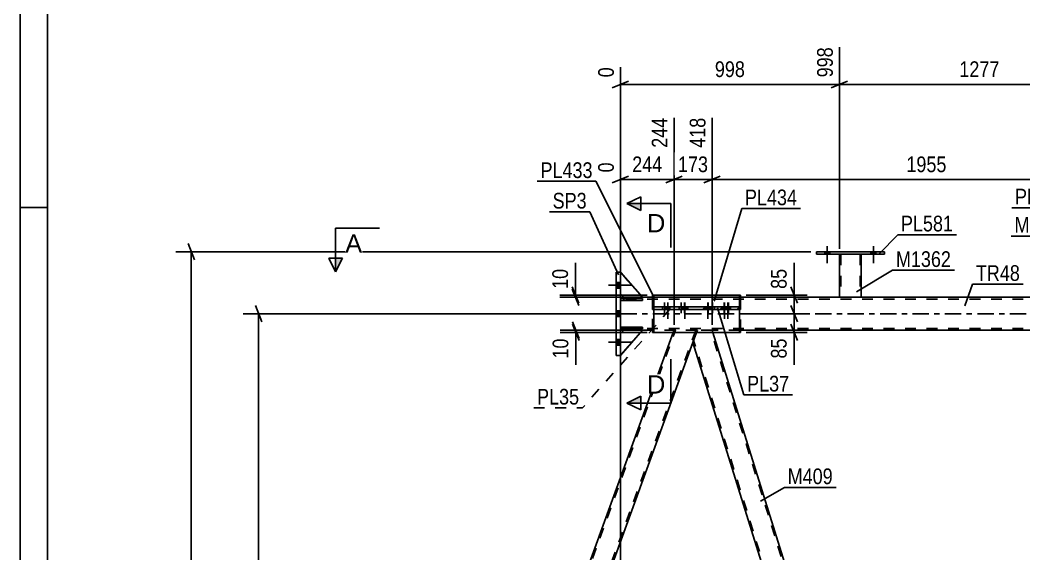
# Model space of a CAD drawing. Header units: millimetres. Extents: x -129 to 712, y -428 to 166.
# Drawn here: x -129.1 to 54, y -43.8 to 53.6 of the extents above; entities that cross this region are included whole.
import ezdxf

# ---------------------------------------------------------------- set-up
doc = ezdxf.new("R2010")
doc.units = ezdxf.units.MM
doc.linetypes.add('DXK_LINE_DOT2', pattern=[3.9198, 1.9599, -1.9599])
doc.linetypes.add('DXK_LINE_DOT3', pattern=[5.9187, 2.979, -0.9799, 0.9799, -0.9799])
doc.styles.add('Arial', font='ARIAL.TTF', dxfattribs={"height": 0.2})
doc.styles.add('Arial Narrow', font='ARIALN.TTF', dxfattribs={"height": 0.2})

# ---------------------------------------------------------------- blocks, each defined once
blk = doc.blocks.new('Unknown-232816670-1133')
at = {"color": 5, "linetype": 'Continuous'}
for p, q in [((-129.06, 166.41), (-129.06, -427.59)), ((-124.06, 161.41), (-124.06, -422.59)), ((-124.06, 19.41), (-129.06, 19.41))]:
    blk.add_line(p, q, dxfattribs=at)
blk = doc.blocks.new('Bolt-232816670-5058 - 5056')
at = {"linetype": 'Continuous'}
for points in [[(-19.57, 4.68), (-19.57, 5.72), (-20.37, 5.72), (-20.37, 4.68)], [(-19.57, 4.68), (-19.57, 5.72), (-20.37, 5.72), (-20.37, 4.68)], [(-19.57, 4.68), (-19.57, 5.72), (-20.37, 5.72), (-20.37, 4.68)], [(-19.57, -0.52), (-19.57, 0.52), (-20.37, 0.52), (-20.37, -0.52)], [(-19.57, -0.52), (-19.57, 0.52), (-20.37, 0.52), (-20.37, -0.52)], [(-19.57, -5.72), (-19.57, -4.68), (-20.37, -4.68), (-20.37, -5.72)], [(-19.57, -5.72), (-19.57, -4.68), (-20.37, -4.68), (-20.37, -5.72)], [(-19.57, -5.72), (-19.57, -4.68), (-20.37, -4.68), (-20.37, -5.72)]]:
    blk.add_hatch(color=1, dxfattribs=at).paths.add_polyline_path(points)
at = {"color": 1, "linetype": 'Continuous'}
for p, q in [((-20.37, 5.72), (-19.57, 5.72)), ((-20.37, 5.72), (-19.57, 5.72)), ((-20.37, 5.72), (-19.57, 5.72)), ((-21.77, 5.2), (-17.57, 5.2)), ((-21.77, 5.2), (-17.57, 5.2)), ((-21.77, 5.2), (-17.57, 5.2)), ((-20.37, 4.68), (-19.57, 4.68)), ((-20.37, 4.68), (-19.57, 4.68)), ((-20.37, 4.68), (-19.57, 4.68)), ((-21.77, 0), (-17.57, 0)), ((-21.77, 0), (-17.57, 0)), ((-20.37, 0.52), (-19.57, 0.52)), ((-20.37, 0.52), (-19.57, 0.52)), ((-20.37, -0.52), (-19.57, -0.52)), ((-20.37, -0.52), (-19.57, -0.52)), ((-21.77, -5.2), (-17.57, -5.2)), ((-21.77, -5.2), (-17.57, -5.2)), ((-21.77, -5.2), (-17.57, -5.2)), ((-20.37, -4.68), (-19.57, -4.68)), ((-20.37, -4.68), (-19.57, -4.68)), ((-20.37, -4.68), (-19.57, -4.68)), ((-20.37, -5.72), (-19.57, -5.72)), ((-20.37, -5.72), (-19.57, -5.72)), ((-20.37, -5.72), (-19.57, -5.72))]:
    blk.add_line(p, q, dxfattribs=at)
blk = doc.blocks.new('Part-232816670-5231 - 5056')
at = {"color": 2, "linetype": 'Continuous'}
for p, q in [((-53.1, -122), (-9.93, -3.4)), ((-48.84, -122), (-6.35, -5.25))]:
    blk.add_line(p, q, dxfattribs=at)
at = {"color": 7, "linetype": 'DXK_LINE_DOT2'}
for p, q in [((-52.84, -122), (-9.53, -3)), ((-5.79, -3), (-49.1, -122)), ((-9.79, -3), (-9.93, -3.4)), ((-5.53, -3), (-9.79, -3)), ((-6.35, -5.25), (-5.53, -3)), ((-48.84, -122), (-53.1, -122))]:
    blk.add_line(p, q, dxfattribs=at)
blk = doc.blocks.new('Part-232816670-5150 - 5056')
at = {"color": 7, "linetype": 'DXK_LINE_DOT2'}
for p, q in [((-13.69, 1.24), (-13.69, 0.76)), ((2.34, 1.24), (-13.69, 1.24)), ((-13.69, 0.76), (2.34, 0.76)), ((-7.28, 0.76), (-7.28, 1.24)), ((-4.17, 0.76), (-4.17, 1.24)), ((2.34, 0.76), (2.34, 1.24))]:
    blk.add_line(p, q, dxfattribs=at)
blk = doc.blocks.new('Part-232816670-5219 - 5056')
at = {"color": 2, "linetype": 'Continuous'}
for p, q in [((-20.37, 7.6), (-19.57, 7.6)), ((-20.37, -7.6), (-20.37, 7.6)), ((-19.57, 7.6), (-19.57, -7.6)), ((-19.57, -7.6), (-20.37, -7.6))]:
    blk.add_line(p, q, dxfattribs=at)
blk = doc.blocks.new('Part-232816670-5122 - 5056')
at = {"color": 2, "linetype": 'Continuous'}
for p, q in [((-19.57, -3.6), (-18.97, -3)), ((-15.57, -3), (-19.57, -7.6)), ((-15.57, -3), (-18.97, -3))]:
    blk.add_line(p, q, dxfattribs=at)
at = {"color": 7, "linetype": 'DXK_LINE_DOT2'}
blk.add_line((-19.57, -7.6), (-19.57, -3.6), dxfattribs=at)
blk = doc.blocks.new('Part-232816670-5120 - 5056')
at = {"color": 2, "linetype": 'Continuous'}
for p, q in [((-15.57, 3), (-19.57, 7.6)), ((-19.57, 3.6), (-18.97, 3)), ((-18.97, 3), (-15.57, 3))]:
    blk.add_line(p, q, dxfattribs=at)
at = {"color": 7, "linetype": 'DXK_LINE_DOT2'}
blk.add_line((-19.57, 7.6), (-19.57, 3.6), dxfattribs=at)
blk = doc.blocks.new('Part-232816670-5121 - 5056')
at = {"color": 7, "linetype": 'DXK_LINE_DOT2'}
for p, q in [((-15.57, 3), (-19.57, 7.6)), ((-19.57, 7.6), (-19.57, 3.6)), ((-19.57, 3.6), (-18.97, 3)), ((-18.97, 3), (-15.57, 3))]:
    blk.add_line(p, q, dxfattribs=at)
blk = doc.blocks.new('Part-232816670-5123 - 5056')
at = {"color": 7, "linetype": 'DXK_LINE_DOT2'}
for p, q in [((-19.57, -3.6), (-18.97, -3)), ((-15.57, -3), (-19.57, -7.6)), ((-19.57, -7.6), (-19.57, -3.6)), ((-18.97, -3), (-15.57, -3))]:
    blk.add_line(p, q, dxfattribs=at)
blk = doc.blocks.new('Part-232816670-5188 - 5056')
at = {"color": 2, "linetype": 'Continuous'}
for p, q in [((-19.57, -2.44), (-15.57, -2.44)), ((-19.57, -2.76), (-19.57, -2.44)), ((-15.57, -2.76), (-19.57, -2.76)), ((-15.57, -2.44), (-15.57, -2.76))]:
    blk.add_line(p, q, dxfattribs=at)
at = {"color": 7, "linetype": 'DXK_LINE_DOT2'}
blk.add_line((-18.97, -2.76), (-18.97, -2.44), dxfattribs=at)
blk = doc.blocks.new('Part-232816670-5124 - 5056')
at = {"color": 7, "linetype": 'DXK_LINE_DOT2'}
for p, q in [((-15.57, -2.44), (-19.57, -2.44)), ((-19.57, -2.44), (-19.57, -2.76)), ((-19.57, -2.76), (-15.57, -2.76)), ((-18.97, -2.76), (-18.97, -2.44)), ((-15.57, -2.76), (-15.57, -2.44))]:
    blk.add_line(p, q, dxfattribs=at)
blk = doc.blocks.new('Part-232816670-5189 - 5056')
at = {"color": 2, "linetype": 'Continuous'}
for p, q in [((-19.57, 2.76), (-15.57, 2.76)), ((-19.57, 2.44), (-19.57, 2.76)), ((-15.57, 2.44), (-19.57, 2.44)), ((-15.57, 2.76), (-15.57, 2.44))]:
    blk.add_line(p, q, dxfattribs=at)
at = {"color": 7, "linetype": 'DXK_LINE_DOT2'}
blk.add_line((-18.97, 2.44), (-18.97, 2.76), dxfattribs=at)
blk = doc.blocks.new('Part-232816670-5125 - 5056')
at = {"color": 7, "linetype": 'DXK_LINE_DOT2'}
for p, q in [((-15.57, 2.76), (-19.57, 2.76)), ((-19.57, 2.76), (-19.57, 2.44)), ((-19.57, 2.44), (-15.57, 2.44)), ((-18.97, 2.76), (-18.97, 2.44)), ((-15.57, 2.44), (-15.57, 2.76))]:
    blk.add_line(p, q, dxfattribs=at)
blk = doc.blocks.new('Part-232816670-5165 - 5056')
at = {"linetype": 'Continuous'}
h = blk.add_hatch(dxfattribs=at)
h.set_pattern_fill('', scale=0.7, style=0, pattern_type=0)
h.set_pattern_definition([(45, (2.1818, 1.2402), (-1.57154, 1.57154), [])])
h.paths.add_polyline_path([(2.18, 0.76), (2.18, 1.24), (-13.47, 1.24), (-13.47, 0.76)])
at = {"color": 7, "linetype": 'DXK_LINE_DOT2'}
for p, q in [((-13.47, 0.76), (-13.47, 1.24)), ((-13.47, 1.24), (2.18, 1.24)), ((2.18, 0.76), (-13.47, 0.76)), ((2.18, 1.24), (2.18, 0.76))]:
    blk.add_line(p, q, dxfattribs=at)
at = {"color": 2, "linetype": 'Continuous'}
for p, q in [((-13.47, 0.76), (-13.47, 1.24)), ((2.18, 1.24), (-13.47, 1.24)), ((-13.47, 0.76), (2.18, 0.76)), ((2.18, 0.76), (2.18, 1.24))]:
    blk.add_line(p, q, dxfattribs=at)
blk = doc.blocks.new('Bolt-232816670-63820 - 5056')
at = {"linetype": 'Continuous'}
for points in [[(17.73, 10.84), (18.61, 10.84), (18.61, 11.32), (17.73, 11.32)], [(26.13, 10.84), (27.01, 10.84), (27.01, 11.32), (26.13, 11.32)]]:
    blk.add_hatch(color=1, dxfattribs=at).paths.add_polyline_path(points)
at = {"color": 1, "linetype": 'Continuous'}
for p, q in [((17.73, 11.32), (17.73, 10.84)), ((18.17, 12.32), (18.17, 9.2)), ((18.61, 11.32), (18.61, 10.84)), ((26.13, 11.32), (26.13, 10.84)), ((26.57, 12.32), (26.57, 9.2)), ((27.01, 11.32), (27.01, 10.84))]:
    blk.add_line(p, q, dxfattribs=at)
blk = doc.blocks.new('Part-232816670-5226 - 5056')
at = {"color": 2, "linetype": 'Continuous'}
for p, q in [((-5.68, -3.4), (-6.35, -5.25)), ((32.8, -117.4), (-2.74, -3.4)), ((28.61, -117.4), (-6.35, -5.25))]:
    blk.add_line(p, q, dxfattribs=at)
at = {"color": 7, "linetype": 'DXK_LINE_DOT2'}
for p, q in [((-5.53, -3), (-5.68, -3.4)), ((-2.86, -3), (-5.53, -3)), ((33.08, -119.12), (-3.11, -3)), ((-2.74, -3.4), (-2.86, -3)), ((30.29, -122), (-6.21, -4.88)), ((30.04, -122), (28.61, -117.4)), ((32.03, -122), (33.22, -118.75)), ((33.22, -118.75), (32.8, -117.4)), ((30.04, -122), (32.03, -122))]:
    blk.add_line(p, q, dxfattribs=at)
blk = doc.blocks.new('Part-232816670-5236 - 5056')
at = {"color": 7, "linetype": 'DXK_LINE_DOT2'}
for p, q in [((32.29, -122), (75.6, -3)), ((36.04, -122), (79.35, -3)), ((75.2, -3.4), (75.35, -3)), ((79.6, -3), (75.35, -3)), ((78.78, -5.25), (79.6, -3)), ((32.03, -122), (33.71, -117.4)), ((36.29, -122), (37.97, -117.4)), ((36.29, -122), (32.03, -122))]:
    blk.add_line(p, q, dxfattribs=at)
at = {"color": 2, "linetype": 'Continuous'}
for p, q in [((33.71, -117.4), (75.2, -3.4)), ((37.97, -117.4), (78.78, -5.25))]:
    blk.add_line(p, q, dxfattribs=at)
blk = doc.blocks.new('Part-232816670-5287 - 5056')
at = {"color": 2, "linetype": 'Continuous'}
for p, q in [((-13.69, 3.4), (-13.69, 3)), ((-13.47, 3.4), (-13.69, 3.4)), ((2.34, 3.4), (2.18, 3.4)), ((2.34, 3.4), (2.34, 3)), ((-13.69, -3.4), (-13.69, -3)), ((-13.47, -3.4), (-13.69, -3.4)), ((2.34, -3.4), (2.18, -3.4)), ((2.34, -3.4), (2.34, -3))]:
    blk.add_line(p, q, dxfattribs=at)
at = {"color": 7, "linetype": 'DXK_LINE_DOT2'}
for p, q in [((-13.69, 3), (-13.69, -3)), ((2.18, 3.4), (-13.47, 3.4)), ((2.34, -3), (2.34, 3)), ((2.18, -3.4), (-13.47, -3.4))]:
    blk.add_line(p, q, dxfattribs=at)
blk = doc.blocks.new('Part-232816670-5302 - 5056')
at = {"color": 2, "linetype": 'Continuous'}
for p, q in [((2.18, 3.4), (-13.47, 3.4)), ((-13.47, 3.4), (-13.47, 1.24)), ((2.18, 3.4), (2.18, 1.24)), ((-13.47, -3.4), (-13.47, 0.76)), ((2.18, 0.76), (2.18, -3.4)), ((2.18, -3.4), (-13.47, -3.4))]:
    blk.add_line(p, q, dxfattribs=at)
at = {"color": 7, "linetype": 'DXK_LINE_DOT2'}
for p, q in [((-13.47, 3.4), (-13.47, 0.76)), ((2.18, 0.76), (2.18, 3.4)), ((-13.47, 0.76), (-13.47, 1.24)), ((2.18, 0.76), (2.18, 1.24))]:
    blk.add_line(p, q, dxfattribs=at)
blk = doc.blocks.new('Part-232816670-5346 - 5056')
at = {"color": 2, "linetype": 'Continuous'}
for p, q in [((-18.97, 3), (-19.57, 3)), ((-13.47, 3), (-15.57, 3)), ((72.55, 3), (2.18, 3)), ((-18.97, -3), (-19.57, -3)), ((-13.47, -3), (-15.57, -3)), ((72.55, -3), (2.18, -3))]:
    blk.add_line(p, q, dxfattribs=at)
at = {"color": 7, "linetype": 'DXK_LINE_DOT2'}
for p, q in [((-19.57, 3), (-19.57, -3)), ((183.27, 2.68), (-19.57, 2.68)), ((-15.57, 3), (-18.97, 3)), ((-13.47, 3), (183.27, 3)), ((2.18, 3), (-13.47, 3)), ((183.27, -2.68), (-19.57, -2.68)), ((-15.57, -3), (-18.97, -3)), ((2.18, -3), (-13.47, -3))]:
    blk.add_line(p, q, dxfattribs=at)
at = {"color": 7, "linetype": 'DXK_LINE_DOT3'}
blk.add_line((-19.57, 0), (183.27, 0), dxfattribs=at)
blk = doc.blocks.new('Bolt-232816670-5407 - 5056')
at = {"linetype": 'Continuous'}
for points in [[(-10.55, 1.24), (-11.27, 1.24), (-11.27, 0.76), (-10.55, 0.76)], [(-7.46, 1.24), (-8.18, 1.24), (-8.18, 0.76), (-7.46, 0.76)]]:
    blk.add_hatch(color=1, dxfattribs=at).paths.add_polyline_path(points)
at = {"color": 1, "linetype": 'Continuous'}
for p, q in [((-10.91, 2.04), (-10.91, -0.96)), ((-7.82, 2.04), (-7.82, -0.96)), ((-11.27, 1.24), (-11.27, 0.76)), ((-10.55, 1.24), (-10.55, 0.76)), ((-8.18, 1.24), (-8.18, 0.76)), ((-7.46, 1.24), (-7.46, 0.76))]:
    blk.add_line(p, q, dxfattribs=at)
blk = doc.blocks.new('Bolt-232816670-5408 - 5056')
at = {"linetype": 'Continuous'}
for points in [[(-3.24, 1.24), (-3.96, 1.24), (-3.96, 0.76), (-3.24, 0.76)], [(-0.22, 1.24), (-0.94, 1.24), (-0.94, 0.76), (-0.22, 0.76)], [(0.38, 1.24), (-0.34, 1.24), (-0.34, 0.76), (0.38, 0.76)]]:
    blk.add_hatch(color=1, dxfattribs=at).paths.add_polyline_path(points)
at = {"color": 1, "linetype": 'Continuous'}
for p, q in [((-3.6, 2.04), (-3.6, -0.96)), ((-0.58, 2.04), (-0.58, -0.96)), ((0.02, 2.04), (0.02, -0.96)), ((-3.96, 1.24), (-3.96, 0.76)), ((-3.24, 1.24), (-3.24, 0.76)), ((-0.94, 1.24), (-0.94, 0.76)), ((-0.34, 1.24), (-0.34, 0.76)), ((-0.22, 1.24), (-0.22, 0.76)), ((0.38, 1.24), (0.38, 0.76))]:
    blk.add_line(p, q, dxfattribs=at)
blk = doc.blocks.new('Bolt-232816670-5445 - 5056')
at = {"color": 1, "linetype": 'DXK_LINE_DOT2'}
for p, q in [((-11.52, 2.04), (-11.52, -0.96)), ((-10.92, 2.04), (-10.92, -0.96)), ((-8.51, 2.04), (-8.51, -0.96)), ((-7.91, 2.04), (-7.91, -0.96)), ((-11.88, 1.24), (-11.88, 0.76)), ((-11.28, 1.24), (-11.28, 0.76)), ((-11.16, 1.24), (-11.16, 0.76)), ((-10.56, 1.24), (-10.56, 0.76)), ((-8.87, 1.24), (-8.87, 0.76)), ((-8.27, 1.24), (-8.27, 0.76)), ((-8.15, 1.24), (-8.15, 0.76)), ((-7.55, 1.24), (-7.55, 0.76))]:
    blk.add_line(p, q, dxfattribs=at)
blk = doc.blocks.new('Bolt-232816670-5446 - 5056')
at = {"color": 1, "linetype": 'DXK_LINE_DOT2'}
for p, q in [((-3.54, 2.04), (-3.54, -0.96)), ((-2.77, 2.04), (-2.77, -0.96)), ((-0.65, 2.04), (-0.65, -0.96)), ((0.12, 2.04), (0.12, -0.96)), ((-3.9, 1.24), (-3.9, 0.76)), ((-3.18, 1.24), (-3.18, 0.76)), ((-3.13, 1.24), (-3.13, 0.76)), ((-2.41, 1.24), (-2.41, 0.76)), ((-1.01, 1.24), (-1.01, 0.76)), ((-0.29, 1.24), (-0.29, 0.76)), ((-0.24, 1.24), (-0.24, 0.76)), ((0.48, 1.24), (0.48, 0.76))]:
    blk.add_line(p, q, dxfattribs=at)
blk = doc.blocks.new('Part-232816670-63794 - 5056')
at = {"color": 2, "linetype": 'Continuous'}
for p, q in [((20.37, 10.84), (20.37, 3)), ((24.37, 10.84), (24.37, 3))]:
    blk.add_line(p, q, dxfattribs=at)
at = {"color": 7, "linetype": 'DXK_LINE_DOT2'}
for p, q in [((20.37, 10.84), (24.37, 10.84)), ((20.37, 10.84), (20.37, 10.84)), ((20.37, 10.84), (20.37, 10.84)), ((20.61, 10.84), (20.61, 3)), ((24.13, 10.84), (24.13, 3)), ((24.37, 10.84), (24.37, 10.84)), ((24.37, 10.84), (24.37, 10.84)), ((24.37, 3), (20.37, 3))]:
    blk.add_line(p, q, dxfattribs=at)
blk = doc.blocks.new('Part-232816670-63795 - 5056')
at = {"color": 2, "linetype": 'Continuous'}
for p, q in [((16.17, 10.84), (16.17, 11.32)), ((16.17, 11.32), (28.57, 11.32)), ((28.57, 11.32), (28.57, 10.84)), ((28.57, 10.84), (16.17, 10.84))]:
    blk.add_line(p, q, dxfattribs=at)
blk = doc.blocks.new('Bolt-232816670-63821 - 5056')
at = {"linetype": 'Continuous'}
for points in [[(17.73, 10.84), (18.61, 10.84), (18.61, 11.32), (17.73, 11.32)], [(26.13, 10.84), (27.01, 10.84), (27.01, 11.32), (26.13, 11.32)]]:
    blk.add_hatch(color=1, dxfattribs=at).paths.add_polyline_path(points)
at = {"color": 1, "linetype": 'Continuous'}
for p, q in [((17.73, 11.32), (17.73, 10.84)), ((18.17, 12.32), (18.17, 9.2)), ((18.61, 11.32), (18.61, 10.84)), ((26.13, 11.32), (26.13, 10.84)), ((26.57, 12.32), (26.57, 9.2)), ((27.01, 11.32), (27.01, 10.84))]:
    blk.add_line(p, q, dxfattribs=at)
blk = doc.blocks.new('StraightDimension-232816670-37235 - 5056')
at = {"color": 7, "linetype": 'Continuous'}
for p, q in [((-9.79, -2), (-9.79, 35.77)), ((-19.57, 4), (-19.57, 27.61)), ((-21.07, 23.88), (-18.07, 25.08)), ((-19.57, 24.48), (-9.79, 24.48)), ((-8.29, 25.08), (-11.29, 23.88))]:
    blk.add_line(p, q, dxfattribs=at)
at = {"color": 0}
blk.add_wipeout([(-11.33, 25.23), (-11.33, 29.43), (-18.02, 29.43), (-18.02, 25.23)], dxfattribs=at)
at = {"color": 0, "linetype": 'Continuous'}
blk.add_wipeout([(-20.17, 28.21), (-24.37, 28.21), (-24.37, 25.18), (-20.17, 25.18)], dxfattribs=at)
at = {"color": 3, "linetype": 'Continuous', "style": 'Arial Narrow'}
blk.add_text('0', height=2.86, rotation=90.0002, dxfattribs=at).set_placement((-20.77, 25.78))
at = {"color": 3, "style": 'Arial Narrow'}
blk.add_text('244', height=2.863, dxfattribs=at).set_placement((-17.42, 25.83))
at = {"color": 0, "linetype": 'Continuous'}
blk.add_wipeout([(-10.39, 36.37), (-14.59, 36.37), (-14.59, 29.68), (-10.39, 29.68)], dxfattribs=at)
at = {"color": 3, "linetype": 'Continuous', "style": 'Arial Narrow'}
blk.add_text('244', height=2.863, rotation=90.0002, dxfattribs=at).set_placement((-10.99, 30.28))
blk = doc.blocks.new('StraightDimension-232816670-37233 - 5056')
at = {"color": 7, "linetype": 'Continuous'}
for p, q in [((-2.86, -2), (-2.86, 35.77)), ((75.35, -2), (75.35, 33.09)), ((-1.36, 25.08), (-4.36, 23.88)), ((-2.86, 24.48), (75.35, 24.48)), ((73.85, 23.88), (76.85, 25.08))]:
    blk.add_line(p, q, dxfattribs=at)
at = {"color": 0, "linetype": 'Continuous'}
blk.add_wipeout([(74.75, 33.69), (70.55, 33.69), (70.55, 25.18), (74.75, 25.18)], dxfattribs=at)
at = {"color": 0}
blk.add_wipeout([(40.5, 25.23), (40.5, 29.43), (31.99, 29.43), (31.99, 25.23)], dxfattribs=at)
at = {"color": 3, "linetype": 'Continuous', "style": 'Arial Narrow'}
blk.add_text('2373', height=2.863, rotation=90.0002, dxfattribs=at).set_placement((74.15, 25.78))
at = {"color": 3, "style": 'Arial Narrow'}
blk.add_text('1955', height=2.863, dxfattribs=at).set_placement((32.59, 25.83))
blk = doc.blocks.new('StraightDimension-232816670-47992 - 5056')
at = {"color": 7, "linetype": 'Continuous'}
for p, q in [((-28.32, -1.5), (-27.12, -4.5)), ((-14.69, -3), (-30.57, -3)), ((-14.69, -3.4), (-30.57, -3.4)), ((-27.12, -4.9), (-28.32, -1.9)), ((-27.72, -3.4), (-27.72, -3))]:
    blk.add_line(p, q, dxfattribs=at)
at = {"color": 0}
blk.add_wipeout([(-28.47, -3.92), (-32.67, -3.92), (-32.67, -8.78), (-28.47, -8.78)], dxfattribs=at)
at = {"color": 7, "linetype": 'Continuous'}
blk.add_line((-27.72, -3.4), (-27.72, -9.31), dxfattribs=at)
blk.add_line((-27.72, -3.4), (-27.72, -9.31), dxfattribs=at)
at = {"color": 3, "style": 'Arial Narrow'}
blk.add_text('10', height=2.863, rotation=90.0002, dxfattribs=at).set_placement((-29.07, -8.18))
blk = doc.blocks.new('StraightDimension-232816670-81770 - 5056')
at = {"color": 7, "linetype": 'Continuous'}
for p, q in [((71.45, 11.77), (71.45, 50.45)), ((20.37, 11.84), (20.37, 48.62)), ((21.87, 42.44), (18.87, 41.24)), ((69.95, 41.24), (72.95, 42.44)), ((20.37, 41.84), (71.45, 41.84))]:
    blk.add_line(p, q, dxfattribs=at)
at = {"color": 0, "linetype": 'Continuous'}
blk.add_wipeout([(70.85, 51.05), (66.65, 51.05), (66.65, 42.54), (70.85, 42.54)], dxfattribs=at)
at = {"color": 0}
blk.add_wipeout([(50.17, 42.59), (50.17, 46.79), (41.65, 46.79), (41.65, 42.59)], dxfattribs=at)
at = {"color": 3, "linetype": 'Continuous', "style": 'Arial Narrow'}
blk.add_text('2275', height=2.863, rotation=90.0002, dxfattribs=at).set_placement((70.25, 43.14))
at = {"color": 3, "style": 'Arial Narrow'}
blk.add_text('1277', height=2.863, dxfattribs=at).set_placement((42.25, 43.19))
blk = doc.blocks.new('StraightDimension-232816670-34284 - 5056')
at = {"color": 7, "linetype": 'Continuous'}
for p, q in [((-84.95, -1.5), (-86.15, 1.5)), ((-20.57, 0), (-88.4, 0)), ((-85.55, -125), (-85.55, 0)), ((-86.15, -123.5), (-84.95, -126.5)), ((-74.2, -125), (-88.4, -125))]:
    blk.add_line(p, q, dxfattribs=at)
at = {"color": 0}
blk.add_wipeout([(-86.3, -58.24), (-90.5, -58.24), (-90.5, -66.76), (-86.3, -66.76)], dxfattribs=at)
at = {"color": 3, "style": 'Arial Narrow'}
blk.add_text('3125', height=2.863, rotation=90.0002, dxfattribs=at).set_placement((-86.9, -66.16))
blk = doc.blocks.new('StraightDimension-232816670-34314 - 5056')
at = {"color": 7, "linetype": 'Continuous'}
for p, q in [((-19.57, -4), (-19.57, -58.96)), ((-73.2, -121), (-73.2, -53.71)), ((-71.7, -55.96), (-74.7, -57.16)), ((-73.2, -56.56), (-19.57, -56.56)), ((-21.07, -57.16), (-18.07, -55.96))]:
    blk.add_line(p, q, dxfattribs=at)
at = {"color": 0}
blk.add_wipeout([(-42.13, -55.81), (-42.13, -51.61), (-50.64, -51.61), (-50.64, -55.81)], dxfattribs=at)
at = {"color": 3, "style": 'Arial Narrow'}
blk.add_text('1834', height=2.863, dxfattribs=at).set_placement((-50.04, -55.21))
blk = doc.blocks.new('StraightDimension-232816670-37234 - 5056')
at = {"color": 7, "linetype": 'Continuous'}
for p, q in [((-9.79, -2), (-9.79, 35.77)), ((-2.86, -2), (-2.86, 35.77)), ((-11.29, 23.88), (-8.29, 25.08)), ((-9.79, 24.48), (-2.86, 24.48)), ((-1.36, 25.08), (-4.36, 23.88))]:
    blk.add_line(p, q, dxfattribs=at)
at = {"color": 0}
blk.add_wipeout([(-2.98, 25.23), (-2.98, 29.43), (-9.67, 29.43), (-9.67, 25.23)], dxfattribs=at)
at = {"color": 3, "style": 'Arial Narrow'}
blk.add_text('173', height=2.863, dxfattribs=at).set_placement((-9.07, 25.83))
at = {"color": 0, "linetype": 'Continuous'}
blk.add_wipeout([(-3.46, 36.37), (-7.66, 36.37), (-7.66, 29.68), (-3.46, 29.68)], dxfattribs=at)
at = {"color": 3, "linetype": 'Continuous', "style": 'Arial Narrow'}
blk.add_text('418', height=2.863, rotation=90.0002, dxfattribs=at).set_placement((-4.06, 30.28))
blk = doc.blocks.new('StraightDimension-232816670-39571 - 5056')
at = {"color": 7, "linetype": 'Continuous'}
for p, q in [((-28.38, 4.9), (-27.18, 1.9)), ((-27.18, 1.5), (-28.38, 4.5)), ((-14.69, 3.4), (-30.63, 3.4)), ((-14.69, 3), (-30.63, 3)), ((-27.78, 3), (-27.78, 3.4))]:
    blk.add_line(p, q, dxfattribs=at)
at = {"color": 0}
blk.add_wipeout([(-28.53, 8.78), (-32.73, 8.78), (-32.73, 3.93), (-28.53, 3.93)], dxfattribs=at)
at = {"color": 7, "linetype": 'Continuous'}
blk.add_line((-27.78, 3.4), (-27.78, 9.31), dxfattribs=at)
blk.add_line((-27.78, 3.4), (-27.78, 9.31), dxfattribs=at)
at = {"color": 3, "style": 'Arial Narrow'}
blk.add_text('10', height=2.863, rotation=90.0002, dxfattribs=at).set_placement((-29.13, 4.53))
blk = doc.blocks.new('StraightDimension-232816670-48009 - 5056')
at = {"color": 7, "linetype": 'Continuous'}
for p, q in [((11.5, 4.9), (12.7, 1.9)), ((3.34, 3.4), (14.5, 3.4)), ((12.1, 0), (12.1, 3.4)), ((3.18, 0), (14.5, 0)), ((12.7, -1.5), (11.5, 1.5))]:
    blk.add_line(p, q, dxfattribs=at)
at = {"color": 0}
blk.add_wipeout([(11.35, 8.78), (7.15, 8.78), (7.15, 3.93), (11.35, 3.93)], dxfattribs=at)
at = {"color": 7, "linetype": 'Continuous'}
blk.add_line((12.1, 3.4), (12.1, 9.31), dxfattribs=at)
blk.add_line((12.1, 3.4), (12.1, 9.31), dxfattribs=at)
at = {"color": 3, "style": 'Arial Narrow'}
blk.add_text('85', height=2.863, rotation=90.0002, dxfattribs=at).set_placement((10.75, 4.53))
blk = doc.blocks.new('StraightDimension-232816670-48010 - 5056')
at = {"color": 7, "linetype": 'Continuous'}
for p, q in [((3.18, 0), (14.5, 0)), ((11.5, 1.5), (12.7, -1.5)), ((12.1, -3.4), (12.1, 0)), ((3.34, -3.4), (14.5, -3.4)), ((12.7, -4.9), (11.5, -1.9))]:
    blk.add_line(p, q, dxfattribs=at)
at = {"color": 0}
blk.add_wipeout([(11.35, -3.92), (7.15, -3.92), (7.15, -8.78), (11.35, -8.78)], dxfattribs=at)
at = {"color": 7, "linetype": 'Continuous'}
blk.add_line((12.1, -3.4), (12.1, -9.31), dxfattribs=at)
blk.add_line((12.1, -3.4), (12.1, -9.31), dxfattribs=at)
at = {"color": 3, "style": 'Arial Narrow'}
blk.add_text('85', height=2.863, rotation=90.0002, dxfattribs=at).set_placement((10.75, -8.18))
blk = doc.blocks.new('StraightDimension-232816670-81771 - 5056')
at = {"color": 7, "linetype": 'Continuous'}
for p, q in [((20.37, 11.84), (20.37, 48.62)), ((-19.57, 4), (-19.57, 44.97)), ((-18.07, 42.44), (-21.07, 41.24)), ((18.87, 41.24), (21.87, 42.44)), ((-19.57, 41.84), (20.37, 41.84))]:
    blk.add_line(p, q, dxfattribs=at)
at = {"color": 0, "linetype": 'Continuous'}
for points in [[(19.77, 49.22), (15.57, 49.22), (15.57, 42.54), (19.77, 42.54)], [(-20.17, 45.57), (-24.37, 45.57), (-24.37, 42.54), (-20.17, 42.54)]]:
    blk.add_wipeout(points, dxfattribs=at)
at = {"color": 0}
blk.add_wipeout([(3.74, 42.59), (3.74, 46.79), (-2.94, 46.79), (-2.94, 42.59)], dxfattribs=at)
at = {"color": 3, "linetype": 'Continuous', "style": 'Arial Narrow'}
for s, height, p in [('998', 2.863, (19.17, 43.14)), ('0', 2.86, (-20.77, 43.14))]:
    blk.add_text(s, height=height, rotation=90.0002, dxfattribs=at).set_placement(p)
at = {"color": 3, "style": 'Arial Narrow'}
blk.add_text('998', height=2.863, dxfattribs=at).set_placement((-2.34, 43.19))
blk = doc.blocks.new('StraightDimension-232816670-82700 - 5056')
at = {"color": 7, "linetype": 'Continuous'}
for p, q in [((-97.23, 9.82), (-98.43, 12.82)), ((15.17, 11.32), (-100.68, 11.32)), ((-97.83, -132.6), (-97.83, 11.32)), ((-98.43, -131.1), (-97.23, -134.1)), ((24.46, -132.6), (-100.68, -132.6))]:
    blk.add_line(p, q, dxfattribs=at)
at = {"color": 0}
blk.add_wipeout([(-98.58, -56.38), (-102.78, -56.38), (-102.78, -64.89), (-98.58, -64.89)], dxfattribs=at)
at = {"color": 3, "style": 'Arial Narrow'}
blk.add_text('3598', height=2.863, rotation=90.0002, dxfattribs=at).set_placement((-99.18, -64.29))
blk = doc.blocks.new('Mark-232816670-38127 - 5056')
at = {"color": 0}
blk.add_wipeout([(19.16, -31.1), (19.16, -28.1), (10.94, -28.1), (10.94, -31.1)], dxfattribs=at)
blk.add_wipeout([(19.16, -31.1), (19.16, -28.1), (10.94, -28.1), (10.94, -31.1)], dxfattribs=at)
at = {"color": 30, "linetype": 'Continuous'}
for p, q in [((6.01, -34.2), (10.34, -31.7)), ((10.34, -31.7), (19.76, -31.7))]:
    blk.add_line(p, q, dxfattribs=at)
at = {"color": 3, "style": 'Arial Narrow'}
blk.add_text('M409', height=2.863, dxfattribs=at).set_placement((10.94, -31.1))
blk = doc.blocks.new('SectionMark-232816670-6611 - 5056')
at = {"linetype": 'Continuous'}
blk.add_hatch(color=6, dxfattribs=at).paths.add_polyline_path([(-71.52, 10.12), (-70.27, 10.12), (-71.52, 7.62)])
at = {"color": 6, "linetype": 'Continuous'}
for p, q in [((-71.52, 15.62), (-63.52, 15.62)), ((-71.52, 15.62), (-71.52, 7.62)), ((-71.52, 7.62), (-72.77, 10.12)), ((-70.27, 10.12), (-72.77, 10.12)), ((-71.52, 7.62), (-70.27, 10.12))]:
    blk.add_line(p, q, dxfattribs=at)
at = {"color": 0, "linetype": 'Continuous'}
blk.add_wipeout([(-66.66, 11.12), (-66.66, 14.62), (-69.77, 14.62), (-69.77, 11.12)], dxfattribs=at)
at = {"color": 3, "linetype": 'Continuous', "style": 'Arial'}
blk.add_text('A', height=3.34, dxfattribs=at).set_placement((-69.77, 11.12))
blk = doc.blocks.new('Mark-232816670-5215 - 5056')
at = {"color": 0}
blk.add_wipeout([(-25.72, 19.19), (-25.72, 22.19), (-31.93, 22.19), (-31.93, 19.19)], dxfattribs=at)
blk.add_wipeout([(-25.72, 19.19), (-25.72, 22.19), (-31.93, 22.19), (-31.93, 19.19)], dxfattribs=at)
at = {"color": 30, "linetype": 'Continuous'}
for p in [(-32.53, 18.59), (-19.91, 7.08)]:
    blk.add_line(p, (-25.12, 18.59), dxfattribs=at)
at = {"color": 3, "style": 'Arial Narrow'}
blk.add_text('SP3', height=2.863, dxfattribs=at).set_placement((-31.93, 19.19))
blk = doc.blocks.new('Mark-232816670-5342 - 5056')
at = {"color": 0}
blk.add_wipeout([(53.3, 5.99), (53.3, 8.99), (45.26, 8.99), (45.26, 5.99)], dxfattribs=at)
blk.add_wipeout([(53.3, 5.99), (53.3, 8.99), (45.26, 8.99), (45.26, 5.99)], dxfattribs=at)
at = {"color": 30, "linetype": 'Continuous'}
for p, q in [((43.26, 1.44), (44.66, 5.39)), ((44.66, 5.39), (53.9, 5.39))]:
    blk.add_line(p, q, dxfattribs=at)
at = {"color": 3, "style": 'Arial Narrow'}
blk.add_text('TR48', height=2.863, dxfattribs=at).set_placement((45.26, 5.99))
blk = doc.blocks.new('Mark-232816670-39647 - 5056')
at = {"color": 0}
blk.add_wipeout([(11.22, -14.2), (11.22, -11.2), (3.54, -11.2), (3.54, -14.2)], dxfattribs=at)
blk.add_wipeout([(11.22, -14.2), (11.22, -11.2), (3.54, -11.2), (3.54, -14.2)], dxfattribs=at)
at = {"color": 30, "linetype": 'Continuous'}
for p, q in [((-1.84, 1.1), (2.94, -14.8)), ((2.94, -14.8), (11.82, -14.8))]:
    blk.add_line(p, q, dxfattribs=at)
at = {"color": 3, "style": 'Arial Narrow'}
blk.add_text('PL37', height=2.863, dxfattribs=at).set_placement((3.54, -14.2))
blk = doc.blocks.new('SectionMark-232816670-6619 - 5056')
at = {"linetype": 'Continuous'}
for points in [[(-15.87, 20.1), (-15.87, 18.85), (-18.37, 20.1)], [(-15.87, -15.07), (-15.87, -16.32), (-18.37, -16.32)]]:
    blk.add_hatch(color=6, dxfattribs=at).paths.add_polyline_path(points)
at = {"color": 6, "linetype": 'Continuous'}
for p, q in [((-18.37, 20.1), (-15.87, 21.35)), ((-15.87, 18.85), (-15.87, 21.35)), ((-10.37, 20.1), (-18.37, 20.1)), ((-18.37, 20.1), (-15.87, 18.85)), ((-10.37, 20.1), (-10.37, 12.1)), ((-10.37, -16.32), (-10.37, -8.32)), ((-18.37, -16.32), (-15.87, -15.07)), ((-10.37, -16.32), (-18.37, -16.32)), ((-15.87, -17.57), (-18.37, -16.32)), ((-15.87, -15.07), (-15.87, -17.57))]:
    blk.add_line(p, q, dxfattribs=at)
at = {"color": 0, "linetype": 'Continuous'}
for points in [[(-11.37, 14.85), (-11.37, 18.35), (-14.74, 18.35), (-14.74, 14.85)], [(-11.37, -14.57), (-11.37, -11.07), (-14.74, -11.07), (-14.74, -14.57)]]:
    blk.add_wipeout(points, dxfattribs=at)
at = {"color": 3, "linetype": 'Continuous', "style": 'Arial'}
for p in [(-14.74, 14.85), (-14.74, -14.57)]:
    blk.add_text('D', height=3.34, dxfattribs=at).set_placement(p)
blk = doc.blocks.new('Mark-232816670-39653 - 5056')
at = {"color": 0}
blk.add_wipeout([(12.65, 19.79), (12.65, 22.79), (3.15, 22.79), (3.15, 19.79)], dxfattribs=at)
blk.add_wipeout([(12.65, 19.79), (12.65, 22.79), (3.15, 22.79), (3.15, 19.79)], dxfattribs=at)
at = {"color": 30, "linetype": 'Continuous'}
for p, q in [((-2.44, 2.31), (2.55, 19.19)), ((2.55, 19.19), (13.25, 19.19))]:
    blk.add_line(p, q, dxfattribs=at)
at = {"color": 3, "style": 'Arial Narrow'}
blk.add_text('PL434', height=2.863, dxfattribs=at).set_placement((3.15, 19.79))
blk = doc.blocks.new('Mark-232816670-81470 - 5056')
at = {"color": 0}
blk.add_wipeout([(61.91, 19.94), (61.91, 22.94), (52.4, 22.94), (52.4, 19.94)], dxfattribs=at)
blk.add_wipeout([(61.91, 19.94), (61.91, 22.94), (52.4, 22.94), (52.4, 19.94)], dxfattribs=at)
at = {"color": 30, "linetype": 'Continuous'}
for p in [(51.8, 19.34), (68.15, 11.05)]:
    blk.add_line(p, (62.51, 19.34), dxfattribs=at)
at = {"color": 3, "style": 'Arial Narrow'}
blk.add_text('PL581', height=2.863, dxfattribs=at).set_placement((52.4, 19.94))
blk = doc.blocks.new('Mark-232816670-81399 - 5056')
at = {"color": 0}
blk.add_wipeout([(-27.09, -16.58), (-27.09, -13.58), (-34.77, -13.58), (-34.77, -16.58)], dxfattribs=at)
blk.add_wipeout([(-27.09, -16.58), (-27.09, -13.58), (-34.77, -13.58), (-34.77, -16.58)], dxfattribs=at)
at = {"color": 30, "linetype": 'DXK_LINE_DOT2'}
for p in [(-10.47, 0.87), (-35.37, -17.18)]:
    blk.add_line(p, (-26.49, -17.18), dxfattribs=at)
at = {"color": 3, "style": 'Arial Narrow'}
blk.add_text('PL35', height=2.863, dxfattribs=at).set_placement((-34.77, -16.58))
blk = doc.blocks.new('Mark-232816670-81402 - 5056')
at = {"color": 0}
blk.add_wipeout([(-24.63, 24.76), (-24.63, 27.76), (-34.14, 27.76), (-34.14, 24.76)], dxfattribs=at)
blk.add_wipeout([(-24.63, 24.76), (-24.63, 27.76), (-34.14, 27.76), (-34.14, 24.76)], dxfattribs=at)
at = {"color": 30, "linetype": 'Continuous'}
for p in [(-34.74, 24.16), (-13.57, 3.34)]:
    blk.add_line(p, (-24.03, 24.16), dxfattribs=at)
at = {"color": 3, "style": 'Arial Narrow'}
blk.add_text('PL433', height=2.863, dxfattribs=at).set_placement((-34.14, 24.76))
blk = doc.blocks.new('Mark-232816670-81438 - 5056')
at = {"color": 0}
blk.add_wipeout([(40.74, 8.53), (40.74, 11.53), (30.68, 11.53), (30.68, 8.53)], dxfattribs=at)
blk.add_wipeout([(40.74, 8.53), (40.74, 11.53), (30.68, 11.53), (30.68, 8.53)], dxfattribs=at)
at = {"color": 30, "linetype": 'Continuous'}
for p, q in [((23.48, 3.97), (30.08, 7.93)), ((30.08, 7.93), (41.34, 7.93))]:
    blk.add_line(p, q, dxfattribs=at)
at = {"color": 3, "style": 'Arial Narrow'}
blk.add_text('M1362', height=2.863, dxfattribs=at).set_placement((30.68, 8.53))
blk = doc.blocks.new('Mark-232816670-81441 - 5056')
at = {"color": 0}
blk.add_wipeout([(41.1, 15.02), (41.1, 18.02), (31.6, 18.02), (31.6, 15.02)], dxfattribs=at)
blk.add_wipeout([(41.1, 15.02), (41.1, 18.02), (31.6, 18.02), (31.6, 15.02)], dxfattribs=at)
at = {"color": 30, "linetype": 'Continuous'}
for p, q in [((27.62, 10.95), (31, 14.42)), ((31, 14.42), (41.7, 14.42))]:
    blk.add_line(p, q, dxfattribs=at)
at = {"color": 3, "style": 'Arial Narrow'}
blk.add_text('PL581', height=2.863, dxfattribs=at).set_placement((31.6, 15.02))
blk = doc.blocks.new('Mark-232816670-81467 - 5056')
at = {"color": 0}
blk.add_wipeout([(62.36, 14.78), (62.36, 17.78), (52.31, 17.78), (52.31, 14.78)], dxfattribs=at)
blk.add_wipeout([(62.36, 14.78), (62.36, 17.78), (52.31, 17.78), (52.31, 14.78)], dxfattribs=at)
at = {"color": 30, "linetype": 'Continuous'}
for p in [(51.71, 14.18), (72.56, 4.32)]:
    blk.add_line(p, (62.96, 14.18), dxfattribs=at)
at = {"color": 3, "style": 'Arial Narrow'}
blk.add_text('M1361', height=2.863, dxfattribs=at).set_placement((52.31, 14.78))

msp = doc.modelspace()

# ---------------------------------------------------------------- block references
for name in ['Unknown-232816670-1133', 'Part-232816670-63795 - 5056', 'Bolt-232816670-63820 - 5056', 'Bolt-232816670-63821 - 5056', 'Part-232816670-63794 - 5056', 'Part-232816670-5219 - 5056', 'Part-232816670-5120 - 5056', 'Part-232816670-5121 - 5056', 'Bolt-232816670-5058 - 5056', 'Part-232816670-5346 - 5056', 'Part-232816670-5189 - 5056', 'Part-232816670-5125 - 5056', 'Part-232816670-5287 - 5056', 'Part-232816670-5302 - 5056', 'Bolt-232816670-5445 - 5056', 'Bolt-232816670-5407 - 5056', 'Bolt-232816670-5408 - 5056', 'Bolt-232816670-5446 - 5056', 'Part-232816670-5150 - 5056', 'Part-232816670-5165 - 5056', 'Part-232816670-5231 - 5056', 'Part-232816670-5188 - 5056', 'Part-232816670-5124 - 5056', 'Part-232816670-5122 - 5056', 'Part-232816670-5123 - 5056', 'Part-232816670-5226 - 5056', 'Part-232816670-5236 - 5056']:
    msp.add_blockref(name, (0, 0))

# ---------------------------------------------------------------- next in the draw order: block references
for name in ['StraightDimension-232816670-37235 - 5056', 'StraightDimension-232816670-37233 - 5056']:
    msp.add_blockref(name, (0, 0))

# ---------------------------------------------------------------- next in the draw order: block references
for name in ['StraightDimension-232816670-81770 - 5056', 'StraightDimension-232816670-37234 - 5056', 'StraightDimension-232816670-48009 - 5056', 'StraightDimension-232816670-47992 - 5056']:
    msp.add_blockref(name, (0, 0))

# ---------------------------------------------------------------- next in the draw order: block references
for name in ['StraightDimension-232816670-34284 - 5056', 'StraightDimension-232816670-48010 - 5056']:
    msp.add_blockref(name, (0, 0))

# ---------------------------------------------------------------- next in the draw order: block references
for name in ['StraightDimension-232816670-39571 - 5056', 'StraightDimension-232816670-34314 - 5056']:
    msp.add_blockref(name, (0, 0))

# ---------------------------------------------------------------- next in the draw order: block references
msp.add_blockref('StraightDimension-232816670-81771 - 5056', (0, 0))

# ---------------------------------------------------------------- next in the draw order: block references
msp.add_blockref('StraightDimension-232816670-82700 - 5056', (0, 0))

# ---------------------------------------------------------------- next in the draw order: block references
for name in ['SectionMark-232816670-6611 - 5056', 'Mark-232816670-39647 - 5056', 'Mark-232816670-38127 - 5056']:
    msp.add_blockref(name, (0, 0))

# ---------------------------------------------------------------- next in the draw order: block references
for name in ['Mark-232816670-5215 - 5056', 'Mark-232816670-39653 - 5056', 'Mark-232816670-81470 - 5056', 'SectionMark-232816670-6619 - 5056', 'Mark-232816670-81438 - 5056', 'Mark-232816670-5342 - 5056']:
    msp.add_blockref(name, (0, 0))

# ---------------------------------------------------------------- next in the draw order: block references
for name in ['Mark-232816670-81402 - 5056', 'Mark-232816670-81441 - 5056', 'Mark-232816670-81467 - 5056', 'Mark-232816670-81399 - 5056']:
    msp.add_blockref(name, (0, 0))

doc.saveas('drawing.dxf')
